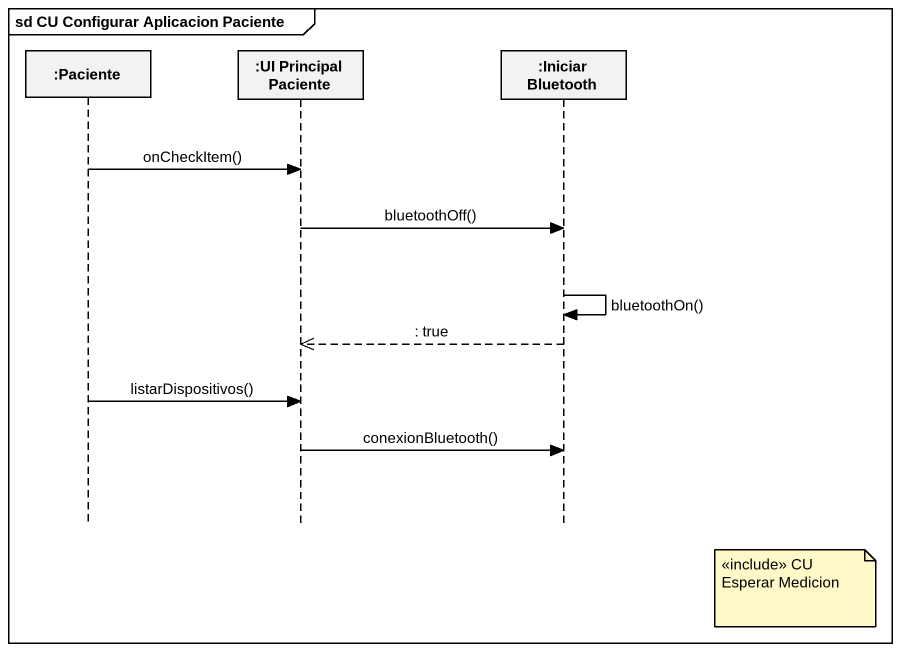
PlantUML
@startuml
mainframe sd CU Configurar Aplicacion Paciente
hide footbox
participant ":Paciente" as Paciente
participant ":UI Principal Paciente" as UI_Principal_Paciente
participant ":Iniciar Bluetooth" as Iniciar_Bluetooth

Paciente -> UI_Principal_Paciente : onCheckItem()
UI_Principal_Paciente -> Iniciar_Bluetooth : bluetoothOff()
Iniciar_Bluetooth -> Iniciar_Bluetooth : bluetoothOn()
Iniciar_Bluetooth -->> UI_Principal_Paciente : : true
Paciente -> UI_Principal_Paciente : listarDispositivos()
UI_Principal_Paciente -> Iniciar_Bluetooth : conexionBluetooth()
note right of Iniciar_Bluetooth : <<include>> CU Esperar Medicion
@enduml
